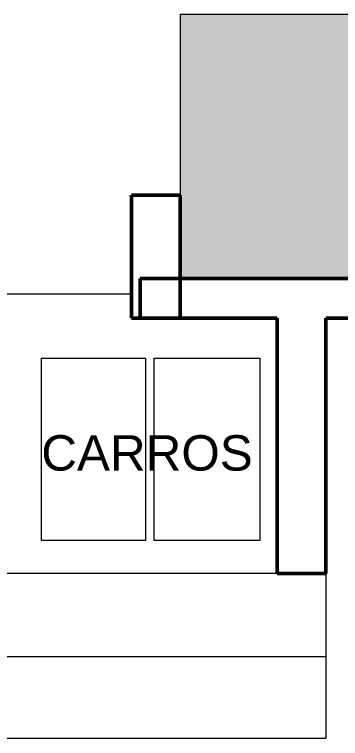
# Model space of a CAD drawing. Header units: millimetres. Extents: x 0.4 to 34.5, y 0.3 to 53.8.
# Drawn here: x 15.853 to 17.843, y 7.139 to 11.552 of the extents above; entities that cross this region are included whole.
import ezdxf

# ---------------------------------------------------------------- set-up
doc = ezdxf.new("R2010")
doc.units = ezdxf.units.MM
doc.header["$MEASUREMENT"] = 0
doc.layers.add('Layer 1', color=7, linetype='Continuous')

msp = doc.modelspace()

# ---------------------------------------------------------------- hatches: boundary and pattern name
at = {"layer": 'Layer 1', "true_color": 0xdddddd}
msp.add_hatch(color=254, dxfattribs=at).paths.add_polyline_path([(16.8634, 9.9434), (24.7906, 9.9434), (24.7906, 11.5521), (16.8634, 11.5521)])

# ---------------------------------------------------------------- linework, layer by layer
at = {"layer": 'Layer 1', "lineweight": 0}
for points in [[(16.8634, 9.9434), (24.7906, 9.9434), (24.7906, 11.5521), (16.8634, 11.5521), (16.8634, 9.9434)], [(16.0167, 9.4566), (16.6517, 9.4566), (16.6517, 8.3453), (16.0167, 8.3453), (16.0167, 9.4566)], [(16.7046, 9.4566), (17.3502, 9.4566), (17.3502, 8.3453), (16.7046, 8.3453), (16.7046, 9.4566)]]:
    msp.add_lwpolyline(points, dxfattribs=at)
at = {"layer": 'Layer 1', "color": 7, "lineweight": 5, "true_color": 0xffffff}
for points in [[(16.8634, 9.9434), (24.7906, 9.9434), (24.7906, 11.5521), (16.8634, 11.5521), (16.8634, 9.9434)], [(16.5564, 9.8481), (11.9525, 9.8481)], [(16.0167, 9.4566), (16.6517, 9.4566), (16.6517, 8.3453), (16.0167, 8.3453), (16.0167, 9.4566)], [(16.7046, 9.4566), (17.3502, 9.4566), (17.3502, 8.3453), (16.7046, 8.3453), (16.7046, 9.4566)], [(17.456, 8.1441), (11.9525, 8.1441)], [(17.7524, 8.1441), (17.7524, 7.1387)], [(17.7524, 7.6361), (10.2591, 7.6361)], [(17.7524, 7.1387), (9.7511, 7.1387)]]:
    msp.add_lwpolyline(points, dxfattribs=at)
at = {"layer": 'Layer 1', "color": 7, "lineweight": 50, "true_color": 0xffffff}
for points in [[(16.567, 9.7), (16.567, 10.4514)], [(16.567, 10.4514), (16.8634, 10.4514)], [(16.8634, 9.9434), (16.8634, 10.4514)], [(16.8634, 9.9434), (16.6199, 9.9434)], [(16.6199, 9.9434), (16.6199, 9.7)], [(16.8634, 9.9434), (27.7857, 9.9434)], [(16.8634, 9.7), (16.8634, 9.9434)], [(17.456, 9.7), (16.567, 9.7)], [(16.6199, 9.7), (16.8634, 9.7)], [(17.456, 8.1441), (17.456, 9.7)], [(27.9445, 9.7), (17.7524, 9.7)], [(17.7524, 8.1441), (17.7524, 9.7)], [(17.456, 8.1441), (17.456, 9.4354)], [(17.7524, 8.1441), (17.7524, 9.4354)], [(17.7524, 8.1441), (17.456, 8.1441)]]:
    msp.add_lwpolyline(points, dxfattribs=at)

# ---------------------------------------------------------------- texts
at = {"layer": 'Layer 1', "color": 7, "true_color": 0xffffff, "insert": (16.0166, 8.7687), "char_height": 0.215907, "attachment_point": 7}
msp.add_mtext('\\fArial|b0|i0|c0|p34;\\W1;CARROS', dxfattribs=at)

doc.saveas('drawing.dxf')
